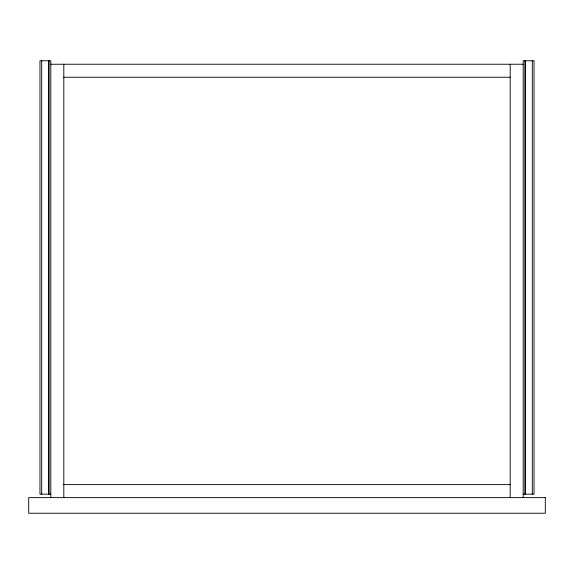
<?xml version="1.0" encoding="UTF-8"?>
<svg xmlns="http://www.w3.org/2000/svg" width="574" height="574" viewBox="0 0 574 574"><rect width="100%" height="100%" fill="white"/><g stroke="black" fill="none" stroke-linecap="round" stroke-linejoin="round"><path stroke-width="0.86" d="M50.806 64.238L523.194 64.238M63.807 77.239L510.193 77.239M63.807 484.628L510.193 484.628M50.806 494.157L39.965 494.157L39.965 60.772L50.806 60.772L50.806 497.629M523.194 494.157L534.035 494.157L534.035 60.772L523.194 60.772L523.194 497.629M532.299 60.772L532.299 494.157M525.361 60.772L525.361 494.157M524.93 60.772L524.93 494.157M510.193 64.238L510.193 497.629M63.807 64.238L63.807 497.629M49.07 60.772L49.07 494.157M48.639 60.772L48.639 494.157M41.701 60.772L41.701 494.157M545.3 497.629L28.7 497.629L28.7 513.228L545.3 513.228L545.3 497.629"/></g></svg>
